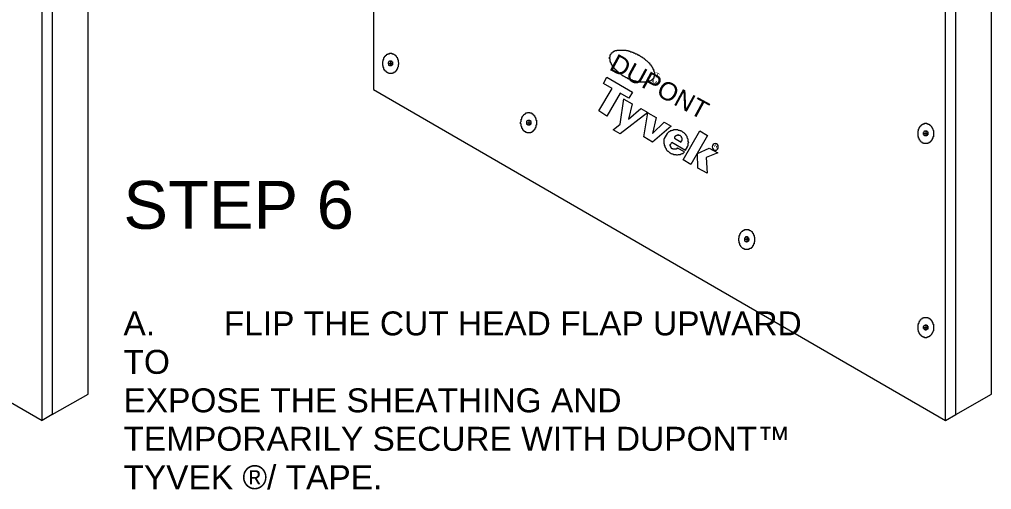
# Model space of a CAD drawing. Header units: inches. Extents: x 0 to 32.7, y -0.1 to 22.9.
# Drawn here: x 7.235 to 10.407, y 6.86 to 8.394 of the extents above; entities that cross this region are included whole.
import ezdxf

# ---------------------------------------------------------------- set-up
doc = ezdxf.new("R2010")
doc.units = ezdxf.units.IN
doc.header["$MEASUREMENT"] = 0
doc.layers.add('PDF_Geometry', color=7, linetype='Continuous', true_color=0x5d5d5d)
doc.layers.add('PDF_Text', color=7, linetype='Continuous')
doc.styles.add('PDF Arial', font='arial.ttf')
doc.styles.add('PDF Chief Blueprint', font='Chief_Blueprint.ttf')

msp = doc.modelspace()

# ---------------------------------------------------------------- linework, layer by layer
at = {"layer": 'PDF_Geometry', "color": 254, "lineweight": 18, "true_color": 0xe1e1e1}
for points in [[(10.2571, 7.0853), (10.2904, 7.1053), (10.2904, 10.0519), (8.4238, 11.1169), (8.3904, 11.0986)], [(7.3421, 10.0519), (7.3421, 7.1053), (7.3088, 7.0853)]]:
    msp.add_lwpolyline(points, dxfattribs=at)
at = {"layer": 'PDF_Geometry', "color": 7, "lineweight": 18}
for points in [[(7.3088, 7.0853), (7.3088, 10.0319), (5.4421, 11.0986), (5.4421, 8.1653), (7.3088, 7.0853), (7.3088, 9.6303)], [(10.2571, 7.0853), (10.2571, 10.0319), (8.3904, 11.0986), (8.3904, 8.1653), (10.2571, 7.0853), (10.2571, 9.6303)]]:
    msp.add_lwpolyline(points, dxfattribs=at)
at = {"layer": 'PDF_Geometry', "color": 253, "lineweight": 18, "true_color": 0xa2a2a2}
for points in [[(7.3421, 7.1053), (7.4588, 7.1719), (7.4588, 10.1186), (7.3971, 10.1553), (7.2804, 10.0869), (7.3421, 10.0519)], [(10.2904, 7.1053), (10.4071, 7.1719), (10.4071, 10.1186), (10.3438, 10.1553), (10.2271, 10.0869), (10.2904, 10.0519)]]:
    msp.add_lwpolyline(points, dxfattribs=at)
at = {"layer": 'PDF_Geometry', "lineweight": 18}
for points in [[(8.4454, 8.2836), (8.4471, 8.2836), (8.4488, 8.2836), (8.4504, 8.2836), (8.4504, 8.2819), (8.4521, 8.2819), (8.4538, 8.2819), (8.4554, 8.2819), (8.4554, 8.2803), (8.4571, 8.2803), (8.4588, 8.2786), (8.4604, 8.2786), (8.4604, 8.2769), (8.4621, 8.2769), (8.4621, 8.2753), (8.4638, 8.2753), (8.4638, 8.2736), (8.4654, 8.2719), (8.4654, 8.2703), (8.4671, 8.2703), (8.4671, 8.2686), (8.4671, 8.2669), (8.4688, 8.2669), (8.4688, 8.2653), (8.4688, 8.2636), (8.4704, 8.2619), (8.4704, 8.2603), (8.4704, 8.2586), (8.4704, 8.2569), (8.4704, 8.2553), (8.4721, 8.2536), (8.4721, 8.2519), (8.4721, 8.2503), (8.4721, 8.2486), (8.4721, 8.2469), (8.4704, 8.2453), (8.4704, 8.2436), (8.4704, 8.2419), (8.4704, 8.2403), (8.4704, 8.2386), (8.4688, 8.2369), (8.4688, 8.2353), (8.4688, 8.2336), (8.4671, 8.2336), (8.4671, 8.2319), (8.4671, 8.2303), (8.4654, 8.2303), (8.4654, 8.2286), (8.4654, 8.2269), (8.4638, 8.2269), (8.4638, 8.2253), (8.4621, 8.2253), (8.4621, 8.2236), (8.4604, 8.2236), (8.4604, 8.2219), (8.4588, 8.2219), (8.4588, 8.2203), (8.4571, 8.2203), (8.4554, 8.2203), (8.4554, 8.2186), (8.4538, 8.2186), (8.4521, 8.2186), (8.4521, 8.2169), (8.4504, 8.2169), (8.4488, 8.2169), (8.4471, 8.2169), (8.4454, 8.2169), (8.4438, 8.2169), (8.4421, 8.2169), (8.4404, 8.2169), (8.4404, 8.2186), (8.4388, 8.2186), (8.4371, 8.2186), (8.4354, 8.2203), (8.4338, 8.2203), (8.4338, 8.2219), (8.4321, 8.2219), (8.4321, 8.2236), (8.4304, 8.2236), (8.4304, 8.2253), (8.4288, 8.2253), (8.4288, 8.2269), (8.4271, 8.2269), (8.4271, 8.2286), (8.4254, 8.2286), (8.4254, 8.2303), (8.4254, 8.2319), (8.4238, 8.2319), (8.4238, 8.2336), (8.4238, 8.2353), (8.4238, 8.2369), (8.4221, 8.2369), (8.4221, 8.2386), (8.4221, 8.2403), (8.4221, 8.2419), (8.4204, 8.2436), (8.4204, 8.2453), (8.4204, 8.2469), (8.4204, 8.2486), (8.4204, 8.2503), (8.4204, 8.2519), (8.4204, 8.2536), (8.4204, 8.2553), (8.4204, 8.2569), (8.4221, 8.2586), (8.4221, 8.2603), (8.4221, 8.2619), (8.4221, 8.2636), (8.4238, 8.2636), (8.4238, 8.2653), (8.4238, 8.2669), (8.4238, 8.2686), (8.4254, 8.2686), (8.4254, 8.2703), (8.4271, 8.2719), (8.4271, 8.2736), (8.4288, 8.2736), (8.4288, 8.2753), (8.4304, 8.2753), (8.4304, 8.2769), (8.4321, 8.2769), (8.4321, 8.2786), (8.4338, 8.2786), (8.4338, 8.2803), (8.4354, 8.2803), (8.4371, 8.2803), (8.4371, 8.2819), (8.4388, 8.2819), (8.4404, 8.2819), (8.4421, 8.2819), (8.4421, 8.2836), (8.4438, 8.2836)], [(8.8971, 8.0903), (8.8988, 8.0903), (8.9004, 8.0903), (8.9004, 8.0886), (8.9021, 8.0886), (8.9038, 8.0886), (8.9054, 8.0886), (8.9054, 8.0869), (8.9071, 8.0869), (8.9088, 8.0869), (8.9088, 8.0853), (8.9104, 8.0853), (8.9104, 8.0836), (8.9121, 8.0836), (8.9121, 8.0819), (8.9138, 8.0819), (8.9138, 8.0803), (8.9154, 8.0803), (8.9154, 8.0786), (8.9171, 8.0769), (8.9171, 8.0753), (8.9188, 8.0736), (8.9188, 8.0719), (8.9204, 8.0703), (8.9204, 8.0686), (8.9204, 8.0669), (8.9204, 8.0653), (8.9221, 8.0653), (8.9221, 8.0636), (8.9221, 8.0619), (8.9221, 8.0603), (8.9221, 8.0586), (8.9221, 8.0569), (8.9221, 8.0553), (8.9221, 8.0536), (8.9221, 8.0519), (8.9221, 8.0503), (8.9221, 8.0486), (8.9204, 8.0486), (8.9204, 8.0469), (8.9204, 8.0453), (8.9204, 8.0436), (8.9204, 8.0419), (8.9188, 8.0419), (8.9188, 8.0403), (8.9188, 8.0386), (8.9171, 8.0386), (8.9171, 8.0369), (8.9171, 8.0353), (8.9154, 8.0353), (8.9154, 8.0336), (8.9138, 8.0336), (8.9138, 8.0319), (8.9121, 8.0303), (8.9104, 8.0303), (8.9104, 8.0286), (8.9088, 8.0286), (8.9088, 8.0269), (8.9071, 8.0269), (8.9071, 8.0253), (8.9054, 8.0253), (8.9038, 8.0253), (8.9021, 8.0236), (8.9004, 8.0236), (8.8988, 8.0236), (8.8971, 8.0236), (8.8954, 8.0236), (8.8938, 8.0236), (8.8921, 8.0236), (8.8904, 8.0236), (8.8904, 8.0253), (8.8888, 8.0253), (8.8871, 8.0253), (8.8871, 8.0269), (8.8854, 8.0269), (8.8838, 8.0269), (8.8838, 8.0286), (8.8821, 8.0286), (8.8821, 8.0303), (8.8804, 8.0303), (8.8804, 8.0319), (8.8788, 8.0319), (8.8788, 8.0336), (8.8771, 8.0336), (8.8771, 8.0353), (8.8771, 8.0369), (8.8754, 8.0369), (8.8754, 8.0386), (8.8754, 8.0403), (8.8738, 8.0403), (8.8738, 8.0419), (8.8738, 8.0436), (8.8721, 8.0453), (8.8721, 8.0469), (8.8721, 8.0486), (8.8721, 8.0503), (8.8721, 8.0519), (8.8721, 8.0536), (8.8704, 8.0536), (8.8704, 8.0553), (8.8704, 8.0569), (8.8704, 8.0586), (8.8721, 8.0603), (8.8721, 8.0619), (8.8721, 8.0636), (8.8721, 8.0653), (8.8721, 8.0669), (8.8721, 8.0686), (8.8738, 8.0686), (8.8738, 8.0703), (8.8738, 8.0719), (8.8738, 8.0736), (8.8754, 8.0736), (8.8754, 8.0753), (8.8754, 8.0769), (8.8771, 8.0769), (8.8771, 8.0786), (8.8788, 8.0803), (8.8804, 8.0819), (8.8804, 8.0836), (8.8821, 8.0836), (8.8838, 8.0853), (8.8854, 8.0853), (8.8854, 8.0869), (8.8871, 8.0869), (8.8871, 8.0886), (8.8888, 8.0886), (8.8904, 8.0886), (8.8921, 8.0886), (8.8938, 8.0903), (8.8954, 8.0903)], [(10.1921, 8.0553), (10.1938, 8.0553), (10.1954, 8.0553), (10.1954, 8.0536), (10.1971, 8.0536), (10.1988, 8.0536), (10.2004, 8.0536), (10.2004, 8.0519), (10.2021, 8.0519), (10.2038, 8.0519), (10.2038, 8.0503), (10.2054, 8.0503), (10.2071, 8.0486), (10.2088, 8.0469), (10.2104, 8.0453), (10.2104, 8.0436), (10.2121, 8.0436), (10.2121, 8.0419), (10.2138, 8.0403), (10.2138, 8.0386), (10.2154, 8.0369), (10.2154, 8.0353), (10.2154, 8.0336), (10.2171, 8.0319), (10.2171, 8.0303), (10.2171, 8.0286), (10.2171, 8.0269), (10.2171, 8.0253), (10.2171, 8.0236), (10.2171, 8.0219), (10.2171, 8.0203), (10.2171, 8.0186), (10.2171, 8.0169), (10.2171, 8.0153), (10.2171, 8.0136), (10.2171, 8.0119), (10.2171, 8.0103), (10.2154, 8.0103), (10.2154, 8.0086), (10.2154, 8.0069), (10.2154, 8.0053), (10.2138, 8.0053), (10.2138, 8.0036), (10.2138, 8.0019), (10.2121, 8.0019), (10.2121, 8.0003), (10.2104, 7.9986), (10.2104, 7.9969), (10.2088, 7.9969), (10.2088, 7.9953), (10.2071, 7.9953), (10.2071, 7.9936), (10.2054, 7.9936), (10.2054, 7.9919), (10.2038, 7.9919), (10.2021, 7.9919), (10.2021, 7.9903), (10.2004, 7.9903), (10.1988, 7.9903), (10.1988, 7.9886), (10.1971, 7.9886), (10.1954, 7.9886), (10.1938, 7.9886), (10.1921, 7.9886), (10.1904, 7.9886), (10.1888, 7.9886), (10.1871, 7.9886), (10.1854, 7.9886), (10.1854, 7.9903), (10.1838, 7.9903), (10.1821, 7.9903), (10.1821, 7.9919), (10.1804, 7.9919), (10.1788, 7.9936), (10.1771, 7.9936), (10.1771, 7.9953), (10.1754, 7.9953), (10.1754, 7.9969), (10.1738, 7.9986), (10.1738, 8.0003), (10.1721, 8.0003), (10.1721, 8.0019), (10.1704, 8.0036), (10.1704, 8.0053), (10.1704, 8.0069), (10.1688, 8.0069), (10.1688, 8.0086), (10.1688, 8.0103), (10.1688, 8.0119), (10.1671, 8.0119), (10.1671, 8.0136), (10.1671, 8.0153), (10.1671, 8.0169), (10.1671, 8.0186), (10.1671, 8.0203), (10.1671, 8.0219), (10.1671, 8.0236), (10.1671, 8.0253), (10.1671, 8.0269), (10.1671, 8.0286), (10.1671, 8.0303), (10.1688, 8.0319), (10.1688, 8.0336), (10.1688, 8.0353), (10.1704, 8.0369), (10.1704, 8.0386), (10.1704, 8.0403), (10.1721, 8.0403), (10.1721, 8.0419), (10.1738, 8.0436), (10.1738, 8.0453), (10.1754, 8.0453), (10.1754, 8.0469), (10.1771, 8.0469), (10.1771, 8.0486), (10.1788, 8.0486), (10.1788, 8.0503), (10.1804, 8.0503), (10.1804, 8.0519), (10.1821, 8.0519), (10.1838, 8.0519), (10.1838, 8.0536), (10.1854, 8.0536), (10.1871, 8.0536), (10.1888, 8.0536), (10.1888, 8.0553), (10.1904, 8.0553)], [(9.6088, 7.7086), (9.6104, 7.7086), (9.6121, 7.7086), (9.6138, 7.7086), (9.6154, 7.7086), (9.6154, 7.7069), (9.6171, 7.7069), (9.6188, 7.7069), (9.6188, 7.7053), (9.6204, 7.7053), (9.6221, 7.7036), (9.6238, 7.7036), (9.6238, 7.7019), (9.6254, 7.7019), (9.6254, 7.7003), (9.6271, 7.6986), (9.6271, 7.6969), (9.6288, 7.6969), (9.6288, 7.6953), (9.6288, 7.6936), (9.6304, 7.6936), (9.6304, 7.6919), (9.6304, 7.6903), (9.6321, 7.6886), (9.6321, 7.6869), (9.6321, 7.6853), (9.6321, 7.6836), (9.6338, 7.6836), (9.6338, 7.6819), (9.6338, 7.6803), (9.6338, 7.6786), (9.6338, 7.6769), (9.6338, 7.6753), (9.6338, 7.6736), (9.6338, 7.6719), (9.6338, 7.6703), (9.6338, 7.6686), (9.6321, 7.6686), (9.6321, 7.6669), (9.6321, 7.6653), (9.6321, 7.6636), (9.6321, 7.6619), (9.6304, 7.6619), (9.6304, 7.6603), (9.6304, 7.6586), (9.6288, 7.6586), (9.6288, 7.6569), (9.6288, 7.6553), (9.6271, 7.6553), (9.6271, 7.6536), (9.6271, 7.6519), (9.6254, 7.6519), (9.6254, 7.6503), (9.6238, 7.6503), (9.6238, 7.6486), (9.6221, 7.6486), (9.6221, 7.6469), (9.6204, 7.6469), (9.6188, 7.6469), (9.6188, 7.6453), (9.6171, 7.6453), (9.6154, 7.6453), (9.6154, 7.6436), (9.6138, 7.6436), (9.6121, 7.6436), (9.6104, 7.6436), (9.6088, 7.6436), (9.6071, 7.6436), (9.6054, 7.6436), (9.6038, 7.6436), (9.6021, 7.6436), (9.6004, 7.6436), (9.6004, 7.6453), (9.5988, 7.6453), (9.5971, 7.6453), (9.5971, 7.6469), (9.5954, 7.6469), (9.5938, 7.6486), (9.5921, 7.6503), (9.5904, 7.6519), (9.5904, 7.6536), (9.5888, 7.6536), (9.5888, 7.6553), (9.5871, 7.6569), (9.5871, 7.6586), (9.5854, 7.6586), (9.5854, 7.6603), (9.5854, 7.6619), (9.5854, 7.6636), (9.5838, 7.6636), (9.5838, 7.6653), (9.5838, 7.6669), (9.5838, 7.6686), (9.5838, 7.6703), (9.5821, 7.6719), (9.5821, 7.6736), (9.5821, 7.6753), (9.5821, 7.6769), (9.5821, 7.6786), (9.5821, 7.6803), (9.5838, 7.6819), (9.5838, 7.6836), (9.5838, 7.6853), (9.5838, 7.6869), (9.5838, 7.6886), (9.5854, 7.6886), (9.5854, 7.6903), (9.5854, 7.6919), (9.5871, 7.6936), (9.5871, 7.6953), (9.5888, 7.6969), (9.5888, 7.6986), (9.5904, 7.6986), (9.5904, 7.7003), (9.5921, 7.7019), (9.5938, 7.7036), (9.5954, 7.7036), (9.5954, 7.7053), (9.5971, 7.7053), (9.5971, 7.7069), (9.5988, 7.7069), (9.6004, 7.7069), (9.6004, 7.7086), (9.6021, 7.7086), (9.6038, 7.7086), (9.6054, 7.7086), (9.6071, 7.7086)], [(10.1921, 7.4219), (10.1938, 7.4219), (10.1954, 7.4219), (10.1971, 7.4219), (10.1988, 7.4219), (10.1988, 7.4203), (10.2004, 7.4203), (10.2021, 7.4203), (10.2021, 7.4186), (10.2038, 7.4186), (10.2054, 7.4186), (10.2054, 7.4169), (10.2071, 7.4169), (10.2071, 7.4153), (10.2088, 7.4153), (10.2088, 7.4136), (10.2104, 7.4136), (10.2104, 7.4119), (10.2121, 7.4103), (10.2121, 7.4086), (10.2138, 7.4086), (10.2138, 7.4069), (10.2138, 7.4053), (10.2154, 7.4053), (10.2154, 7.4036), (10.2154, 7.4019), (10.2154, 7.4003), (10.2171, 7.4003), (10.2171, 7.3986), (10.2171, 7.3969), (10.2171, 7.3953), (10.2171, 7.3936), (10.2171, 7.3919), (10.2171, 7.3903), (10.2171, 7.3886), (10.2171, 7.3869), (10.2171, 7.3853), (10.2171, 7.3836), (10.2171, 7.3819), (10.2171, 7.3803), (10.2171, 7.3786), (10.2154, 7.3769), (10.2154, 7.3753), (10.2154, 7.3736), (10.2138, 7.3719), (10.2138, 7.3703), (10.2121, 7.3686), (10.2121, 7.3669), (10.2104, 7.3669), (10.2104, 7.3653), (10.2088, 7.3636), (10.2071, 7.3619), (10.2054, 7.3603), (10.2038, 7.3603), (10.2038, 7.3586), (10.2021, 7.3586), (10.2004, 7.3586), (10.2004, 7.3569), (10.1988, 7.3569), (10.1971, 7.3569), (10.1954, 7.3569), (10.1954, 7.3553), (10.1938, 7.3553), (10.1921, 7.3553), (10.1904, 7.3553), (10.1888, 7.3553), (10.1888, 7.3569), (10.1871, 7.3569), (10.1854, 7.3569), (10.1838, 7.3569), (10.1838, 7.3586), (10.1821, 7.3586), (10.1804, 7.3586), (10.1804, 7.3603), (10.1788, 7.3603), (10.1788, 7.3619), (10.1771, 7.3619), (10.1771, 7.3636), (10.1754, 7.3636), (10.1754, 7.3653), (10.1738, 7.3653), (10.1738, 7.3669), (10.1721, 7.3686), (10.1721, 7.3703), (10.1704, 7.3703), (10.1704, 7.3719), (10.1704, 7.3736), (10.1688, 7.3753), (10.1688, 7.3769), (10.1688, 7.3786), (10.1671, 7.3803), (10.1671, 7.3819), (10.1671, 7.3836), (10.1671, 7.3853), (10.1671, 7.3869), (10.1671, 7.3886), (10.1671, 7.3903), (10.1671, 7.3919), (10.1671, 7.3936), (10.1671, 7.3953), (10.1671, 7.3969), (10.1671, 7.3986), (10.1688, 7.3986), (10.1688, 7.4003), (10.1688, 7.4019), (10.1688, 7.4036), (10.1704, 7.4036), (10.1704, 7.4053), (10.1704, 7.4069), (10.1721, 7.4086), (10.1721, 7.4103), (10.1738, 7.4103), (10.1738, 7.4119), (10.1754, 7.4136), (10.1754, 7.4153), (10.1771, 7.4153), (10.1771, 7.4169), (10.1788, 7.4169), (10.1804, 7.4186), (10.1821, 7.4186), (10.1821, 7.4203), (10.1838, 7.4203), (10.1854, 7.4203), (10.1854, 7.4219), (10.1871, 7.4219), (10.1888, 7.4219), (10.1904, 7.4219)]]:
    msp.add_lwpolyline(points, close=True, dxfattribs=at)
at = {"layer": 'PDF_Geometry', "color": 251, "lineweight": 18, "true_color": 0x686868}
for points in [[(9.3038, 8.2036), (9.3038, 8.2019), (9.3038, 8.2003), (9.3021, 8.2003), (9.3021, 8.1986), (9.3004, 8.1986), (9.3004, 8.1969), (9.2988, 8.1969), (9.2988, 8.1953), (9.2971, 8.1953), (9.2954, 8.1936), (9.2938, 8.1936), (9.2921, 8.1919), (9.2904, 8.1919), (9.2888, 8.1919), (9.2888, 8.1903), (9.2871, 8.1903), (9.2854, 8.1903), (9.2838, 8.1903), (9.2821, 8.1886), (9.2804, 8.1886), (9.2788, 8.1886), (9.2771, 8.1886), (9.2754, 8.1886), (9.2738, 8.1886), (9.2721, 8.1886), (9.2704, 8.1886), (9.2688, 8.1886), (9.2671, 8.1886), (9.2654, 8.1886), (9.2638, 8.1886), (9.2621, 8.1886), (9.2604, 8.1886), (9.2588, 8.1886), (9.2571, 8.1886), (9.2554, 8.1886), (9.2554, 8.1903), (9.2538, 8.1903), (9.2521, 8.1903), (9.2504, 8.1903), (9.2488, 8.1903), (9.2471, 8.1919), (9.2454, 8.1919), (9.2438, 8.1919), (9.2421, 8.1919), (9.2404, 8.1936), (9.2388, 8.1936), (9.2371, 8.1936), (9.2354, 8.1953), (9.2338, 8.1953), (9.2321, 8.1953), (9.2321, 8.1969), (9.2304, 8.1969), (9.2288, 8.1969), (9.2271, 8.1986), (9.2254, 8.1986), (9.2238, 8.1986), (9.2221, 8.2003), (9.2204, 8.2003), (9.2204, 8.2019), (9.2188, 8.2019), (9.2171, 8.2036), (9.2154, 8.2036), (9.2138, 8.2036), (9.2121, 8.2053), (9.2104, 8.2069), (9.2088, 8.2069), (9.2071, 8.2086), (9.2054, 8.2086), (9.2038, 8.2103), (9.2021, 8.2119), (9.2004, 8.2119), (9.1988, 8.2136), (9.1971, 8.2153), (9.1954, 8.2169), (9.1938, 8.2169), (9.1938, 8.2186), (9.1921, 8.2186), (9.1904, 8.2203), (9.1888, 8.2219), (9.1871, 8.2236), (9.1854, 8.2253), (9.1838, 8.2253), (9.1838, 8.2269), (9.1821, 8.2269), (9.1821, 8.2286), (9.1804, 8.2303), (9.1788, 8.2319), (9.1771, 8.2319), (9.1771, 8.2336), (9.1754, 8.2353), (9.1754, 8.2369), (9.1738, 8.2369), (9.1738, 8.2386), (9.1721, 8.2386), (9.1721, 8.2403), (9.1704, 8.2403), (9.1704, 8.2419), (9.1688, 8.2436), (9.1688, 8.2453), (9.1671, 8.2469), (9.1671, 8.2486), (9.1654, 8.2503), (9.1654, 8.2519), (9.1638, 8.2536), (9.1638, 8.2553), (9.1638, 8.2569), (9.1621, 8.2569), (9.1621, 8.2586), (9.1621, 8.2603), (9.1621, 8.2619), (9.1621, 8.2636), (9.1621, 8.2653), (9.1604, 8.2653), (9.1604, 8.2669), (9.1604, 8.2686), (9.1604, 8.2703), (9.1621, 8.2703), (9.1621, 8.2719), (9.1621, 8.2736), (9.1621, 8.2753), (9.1621, 8.2769), (9.1638, 8.2769), (9.1638, 8.2786), (9.1638, 8.2803), (9.1654, 8.2803), (9.1654, 8.2819), (9.1671, 8.2836), (9.1671, 8.2853), (9.1688, 8.2853), (9.1704, 8.2869), (9.1721, 8.2869), (9.1721, 8.2886), (9.1738, 8.2886), (9.1738, 8.2903), (9.1754, 8.2903), (9.1771, 8.2903), (9.1788, 8.2919), (9.1804, 8.2919), (9.1821, 8.2919), (9.1838, 8.2919), (9.1838, 8.2936), (9.1854, 8.2936), (9.1871, 8.2936), (9.1888, 8.2936), (9.1904, 8.2936), (9.1921, 8.2936), (9.1938, 8.2936), (9.1954, 8.2936), (9.1971, 8.2936), (9.1988, 8.2936), (9.2004, 8.2936), (9.2021, 8.2936), (9.2038, 8.2936), (9.2054, 8.2936), (9.2071, 8.2936), (9.2088, 8.2936), (9.2104, 8.2936), (9.2121, 8.2936), (9.2138, 8.2936), (9.2154, 8.2919), (9.2171, 8.2919), (9.2188, 8.2919), (9.2204, 8.2919), (9.2221, 8.2919), (9.2238, 8.2903), (9.2254, 8.2903), (9.2271, 8.2903), (9.2288, 8.2886), (9.2304, 8.2886), (9.2321, 8.2886), (9.2338, 8.2869), (9.2354, 8.2869), (9.2371, 8.2869), (9.2388, 8.2853), (9.2404, 8.2853), (9.2421, 8.2853), (9.2421, 8.2836), (9.2438, 8.2836), (9.2454, 8.2819), (9.2471, 8.2819), (9.2488, 8.2819), (9.2504, 8.2803), (9.2521, 8.2803), (9.2521, 8.2786), (9.2538, 8.2786), (9.2554, 8.2769), (9.2571, 8.2769), (9.2588, 8.2753), (9.2604, 8.2753), (9.2604, 8.2736), (9.2621, 8.2736), (9.2638, 8.2719), (9.2654, 8.2719), (9.2671, 8.2703), (9.2688, 8.2686), (9.2704, 8.2686), (9.2721, 8.2669), (9.2738, 8.2653), (9.2754, 8.2653), (9.2771, 8.2636), (9.2771, 8.2619), (9.2788, 8.2619), (9.2804, 8.2603), (9.2821, 8.2586), (9.2838, 8.2569), (9.2854, 8.2553), (9.2871, 8.2536), (9.2888, 8.2519), (9.2904, 8.2519), (9.2904, 8.2503), (9.2921, 8.2486), (9.2921, 8.2469), (9.2938, 8.2469), (9.2938, 8.2453), (9.2954, 8.2453), (9.2954, 8.2436), (9.2971, 8.2419), (9.2971, 8.2403), (9.2988, 8.2403), (9.2988, 8.2386), (9.3004, 8.2369), (9.3004, 8.2353), (9.3021, 8.2353), (9.3021, 8.2336), (9.3021, 8.2319), (9.3038, 8.2319), (9.3038, 8.2303), (9.3038, 8.2286), (9.3054, 8.2269), (9.3054, 8.2253), (9.3054, 8.2236), (9.3071, 8.2219), (9.3071, 8.2203), (9.3071, 8.2186), (9.3071, 8.2169), (9.3071, 8.2153), (9.3071, 8.2136), (9.3071, 8.2119), (9.3071, 8.2103), (9.3071, 8.2086), (9.3054, 8.2069), (9.3054, 8.2053), (9.3054, 8.2036)], [(8.4454, 8.2586), (8.4471, 8.2586), (8.4488, 8.2586), (8.4488, 8.2569), (8.4504, 8.2569), (8.4504, 8.2553), (8.4521, 8.2553), (8.4521, 8.2536), (8.4521, 8.2519), (8.4521, 8.2503), (8.4521, 8.2486), (8.4521, 8.2469), (8.4521, 8.2453), (8.4504, 8.2453), (8.4504, 8.2436), (8.4488, 8.2436), (8.4488, 8.2419), (8.4471, 8.2419), (8.4454, 8.2419), (8.4438, 8.2419), (8.4421, 8.2436), (8.4404, 8.2436), (8.4404, 8.2453), (8.4404, 8.2469), (8.4388, 8.2486), (8.4388, 8.2503), (8.4388, 8.2519), (8.4388, 8.2536), (8.4404, 8.2536), (8.4404, 8.2553), (8.4404, 8.2569), (8.4421, 8.2569), (8.4421, 8.2586), (8.4438, 8.2586)], [(9.2354, 8.1569), (9.2238, 8.1369), (9.1954, 8.1536), (9.1521, 8.0786), (9.1254, 8.0953), (9.1688, 8.1686), (9.1404, 8.1853), (9.1521, 8.2053)], [(9.2071, 8.1336), (9.2338, 8.1186), (9.2221, 8.0686), (9.2621, 8.1036), (9.2854, 8.0903), (9.1954, 8.0203), (9.1721, 8.0336), (9.1954, 8.0519), (9.2071, 8.1353)], [(8.8971, 8.0653), (8.8988, 8.0653), (8.9004, 8.0653), (8.9004, 8.0636), (8.9021, 8.0636), (8.9021, 8.0619), (8.9021, 8.0603), (8.9038, 8.0603), (8.9038, 8.0586), (8.9038, 8.0569), (8.9038, 8.0553), (8.9038, 8.0536), (8.9021, 8.0536), (8.9021, 8.0519), (8.9021, 8.0503), (8.9004, 8.0503), (8.9004, 8.0486), (8.8988, 8.0486), (8.8971, 8.0486), (8.8954, 8.0486), (8.8938, 8.0486), (8.8938, 8.0503), (8.8921, 8.0503), (8.8921, 8.0519), (8.8904, 8.0519), (8.8904, 8.0536), (8.8904, 8.0553), (8.8904, 8.0569), (8.8904, 8.0586), (8.8904, 8.0603), (8.8904, 8.0619), (8.8921, 8.0619), (8.8921, 8.0636), (8.8938, 8.0636), (8.8938, 8.0653), (8.8954, 8.0653)], [(9.3121, 8.0736), (9.3004, 8.0219), (9.3388, 8.0586), (9.3621, 8.0453), (9.3004, 7.9936), (9.2721, 8.0103), (9.2854, 8.0886)], [(9.4071, 8.0203), (9.4054, 8.0219), (9.4038, 8.0236), (9.4021, 8.0253), (9.4004, 8.0253), (9.3988, 8.0269), (9.3971, 8.0286), (9.3954, 8.0286), (9.3938, 8.0303), (9.3904, 8.0303), (9.3888, 8.0319), (9.3871, 8.0319), (9.3854, 8.0319), (9.3821, 8.0336), (9.3804, 8.0336), (9.3788, 8.0336), (9.3754, 8.0336), (9.3738, 8.0336), (9.3721, 8.0336), (9.3704, 8.0336), (9.3671, 8.0319), (9.3654, 8.0319), (9.3638, 8.0319), (9.3621, 8.0303), (9.3588, 8.0303), (9.3571, 8.0286), (9.3554, 8.0269), (9.3538, 8.0269), (9.3521, 8.0253), (9.3504, 8.0236), (9.3488, 8.0219), (9.3388, 8.0053), (9.3371, 8.0036), (9.3371, 8.0003), (9.3371, 7.9986), (9.3371, 7.9969), (9.3371, 7.9936), (9.3371, 7.9919), (9.3371, 7.9903), (9.3388, 7.9869), (9.3388, 7.9853), (9.3388, 7.9836), (9.3404, 7.9803), (9.3404, 7.9786), (9.3421, 7.9769), (9.3421, 7.9753), (9.3438, 7.9736), (9.3454, 7.9719), (9.3454, 7.9686), (9.3471, 7.9669), (9.3488, 7.9653), (9.3504, 7.9636), (9.3521, 7.9636), (9.3538, 7.9619), (9.3554, 7.9603), (9.3571, 7.9586), (9.3588, 7.9586), (9.3621, 7.9569), (9.3638, 7.9553), (9.3654, 7.9553), (9.3671, 7.9553), (9.3704, 7.9536), (9.3721, 7.9536), (9.3738, 7.9536), (9.3771, 7.9536), (9.3788, 7.9519), (9.3804, 7.9519), (9.3821, 7.9519), (9.3854, 7.9536), (9.3871, 7.9536), (9.3888, 7.9536), (9.3921, 7.9536), (9.3938, 7.9553), (9.3954, 7.9553), (9.3971, 7.9569), (9.4004, 7.9569), (9.4021, 7.9586), (9.4038, 7.9603), (9.4054, 7.9619), (9.3821, 7.9736), (9.3804, 7.9736), (9.3804, 7.9719), (9.3788, 7.9719), (9.3788, 7.9703), (9.3771, 7.9703), (9.3754, 7.9703), (9.3738, 7.9703), (9.3721, 7.9703), (9.3704, 7.9703), (9.3688, 7.9703), (9.3671, 7.9703), (9.3671, 7.9719), (9.3654, 7.9719), (9.3638, 7.9719), (9.3638, 7.9736), (9.3621, 7.9736), (9.3621, 7.9753), (9.3604, 7.9769), (9.3604, 7.9786), (9.3604, 7.9803), (9.3588, 7.9803), (9.3588, 7.9819), (9.3588, 7.9836), (9.3588, 7.9853), (9.3604, 7.9869), (9.3638, 7.9936), (9.4088, 7.9669), (9.4154, 7.9786), (9.4154, 7.9803), (9.4171, 7.9819), (9.4171, 7.9836), (9.4171, 7.9869), (9.4171, 7.9886), (9.4171, 7.9903), (9.4188, 7.9919), (9.4171, 7.9953), (9.4171, 7.9969), (9.4171, 7.9986), (9.4171, 8.0019), (9.4171, 8.0036), (9.4154, 8.0053), (9.4154, 8.0069), (9.4138, 8.0086), (9.4138, 8.0119), (9.4121, 8.0136), (9.4104, 8.0153), (9.4104, 8.0169), (9.4088, 8.0186)], [(9.4804, 8.0153), (9.4254, 7.9203), (9.4004, 7.9353), (9.4554, 8.0303)], [(10.1921, 8.0303), (10.1938, 8.0303), (10.1954, 8.0303), (10.1954, 8.0286), (10.1971, 8.0286), (10.1971, 8.0269), (10.1988, 8.0269), (10.1988, 8.0253), (10.1988, 8.0236), (10.1988, 8.0219), (10.1988, 8.0203), (10.1988, 8.0186), (10.1988, 8.0169), (10.1971, 8.0169), (10.1971, 8.0153), (10.1954, 8.0153), (10.1954, 8.0136), (10.1938, 8.0136), (10.1921, 8.0136), (10.1904, 8.0136), (10.1888, 8.0136), (10.1888, 8.0153), (10.1871, 8.0153), (10.1871, 8.0169), (10.1871, 8.0186), (10.1854, 8.0186), (10.1854, 8.0203), (10.1854, 8.0219), (10.1854, 8.0236), (10.1854, 8.0253), (10.1871, 8.0253), (10.1871, 8.0269), (10.1871, 8.0286), (10.1888, 8.0286), (10.1888, 8.0303), (10.1904, 8.0303)], [(9.3721, 8.0069), (9.3938, 7.9936), (9.3938, 7.9953), (9.3954, 7.9953), (9.3954, 7.9969), (9.3954, 7.9986), (9.3971, 7.9986), (9.3971, 8.0003), (9.3971, 8.0019), (9.3971, 8.0036), (9.3971, 8.0053), (9.3971, 8.0069), (9.3954, 8.0086), (9.3954, 8.0103), (9.3938, 8.0119), (9.3921, 8.0136), (9.3904, 8.0136), (9.3904, 8.0153), (9.3888, 8.0153), (9.3871, 8.0153), (9.3854, 8.0153), (9.3854, 8.0169), (9.3838, 8.0169), (9.3821, 8.0153), (9.3804, 8.0153), (9.3788, 8.0153), (9.3771, 8.0136), (9.3754, 8.0136), (9.3754, 8.0119), (9.3738, 8.0119), (9.3738, 8.0103), (9.3721, 8.0103), (9.3721, 8.0086)], [(9.4854, 7.9736), (9.5138, 7.9586), (9.4754, 7.9436), (9.4788, 7.8919), (9.4488, 7.9086), (9.4471, 7.9569)], [(9.6088, 7.6853), (9.6104, 7.6853), (9.6104, 7.6836), (9.6121, 7.6836), (9.6121, 7.6819), (9.6138, 7.6819), (9.6138, 7.6803), (9.6138, 7.6786), (9.6154, 7.6786), (9.6154, 7.6769), (9.6154, 7.6753), (9.6154, 7.6736), (9.6138, 7.6736), (9.6138, 7.6719), (9.6138, 7.6703), (9.6121, 7.6703), (9.6121, 7.6686), (9.6104, 7.6686), (9.6088, 7.6686), (9.6088, 7.6669), (9.6071, 7.6669), (9.6071, 7.6686), (9.6054, 7.6686), (9.6038, 7.6686), (9.6038, 7.6703), (9.6021, 7.6703), (9.6021, 7.6719), (9.6021, 7.6736), (9.6021, 7.6753), (9.6021, 7.6769), (9.6021, 7.6786), (9.6021, 7.6803), (9.6021, 7.6819), (9.6038, 7.6819), (9.6038, 7.6836), (9.6054, 7.6836), (9.6054, 7.6853), (9.6071, 7.6853)], [(10.1921, 7.3986), (10.1938, 7.3969), (10.1954, 7.3969), (10.1971, 7.3969), (10.1971, 7.3953), (10.1971, 7.3936), (10.1988, 7.3936), (10.1988, 7.3919), (10.1988, 7.3903), (10.1988, 7.3886), (10.1988, 7.3869), (10.1988, 7.3853), (10.1988, 7.3836), (10.1971, 7.3836), (10.1971, 7.3819), (10.1954, 7.3819), (10.1938, 7.3819), (10.1938, 7.3803), (10.1921, 7.3803), (10.1904, 7.3803), (10.1904, 7.3819), (10.1888, 7.3819), (10.1871, 7.3836), (10.1871, 7.3853), (10.1854, 7.3853), (10.1854, 7.3869), (10.1854, 7.3886), (10.1854, 7.3903), (10.1854, 7.3919), (10.1871, 7.3936), (10.1871, 7.3953), (10.1888, 7.3953), (10.1888, 7.3969), (10.1904, 7.3969), (10.1921, 7.3969)]]:
    msp.add_lwpolyline(points, close=True, dxfattribs=at)
for points in [[(8.4388, 8.2503), (8.4521, 8.2503)], [(8.4454, 8.2586), (8.4454, 8.2419)], [(8.8971, 8.0653), (8.8971, 8.0486)], [(8.8904, 8.0569), (8.9038, 8.0569)], [(10.1921, 8.0303), (10.1921, 8.0136)], [(10.1854, 8.0219), (10.1988, 8.0219)], [(9.6021, 7.6769), (9.6154, 7.6769)], [(9.6088, 7.6853), (9.6088, 7.6669)], [(10.1921, 7.3986), (10.1921, 7.3803)], [(10.1854, 7.3886), (10.1988, 7.3886)]]:
    msp.add_lwpolyline(points, dxfattribs=at)
for points in [[(9.5054, 7.9886), (9.4999, 7.9886), (9.4954, 7.9838), (9.4954, 7.9778)], [(9.4954, 7.9778), (9.4954, 7.9718), (9.4999, 7.9669), (9.5054, 7.9669)], [(9.5154, 7.9778), (9.5154, 7.9838), (9.511, 7.9886), (9.5054, 7.9886)], [(9.5054, 7.9669), (9.511, 7.9669), (9.5154, 7.9718), (9.5154, 7.9778)]]:
    msp.add_open_spline(points, degree=3, dxfattribs=at)

# ---------------------------------------------------------------- texts
at = {"layer": 'PDF_Text', "color": 251, "true_color": 0x686868, "attachment_point": 7, "rotation": 331.478}
for s, insert, char_height, style in [('DUPONT', (9.1557, 8.231), 0.05918, 'PDF Arial'), ('T', (9.3063, 8.2078), 0.0156, 'PDF Arial'), ('M', (9.2939, 8.1851), 0.0156, 'PDF Arial'), ('R', (9.4996, 7.9786), 0.0129, 'PDF Chief Blueprint')]:
    msp.add_mtext(s, dxfattribs=dict(at, insert=insert, char_height=char_height, style=style))
at = {"layer": 'PDF_Text', "attachment_point": 7, "style": 'PDF Arial'}
for s, insert, char_height in [('STEP 6', (7.574, 7.7086), 0.15628), ('A.', (7.5743, 7.3635), 0.07814), ('FLIP THE CUT HEAD FLAP UPWARD', (7.9016, 7.3621), 0.078138), ('TO', (7.5743, 7.2367), 0.07814), ('EXPOSE THE SHEATHING AND', (7.5743, 7.1112), 0.078138), ('TEMPORARILY SECURE WITH DUPONT™', (7.5743, 6.9858), 0.078138), ('TYVEK ®/ TAPE.', (7.5743, 6.8604), 0.078138)]:
    msp.add_mtext(s, dxfattribs=dict(at, insert=insert, char_height=char_height))

doc.saveas('drawing.dxf')
